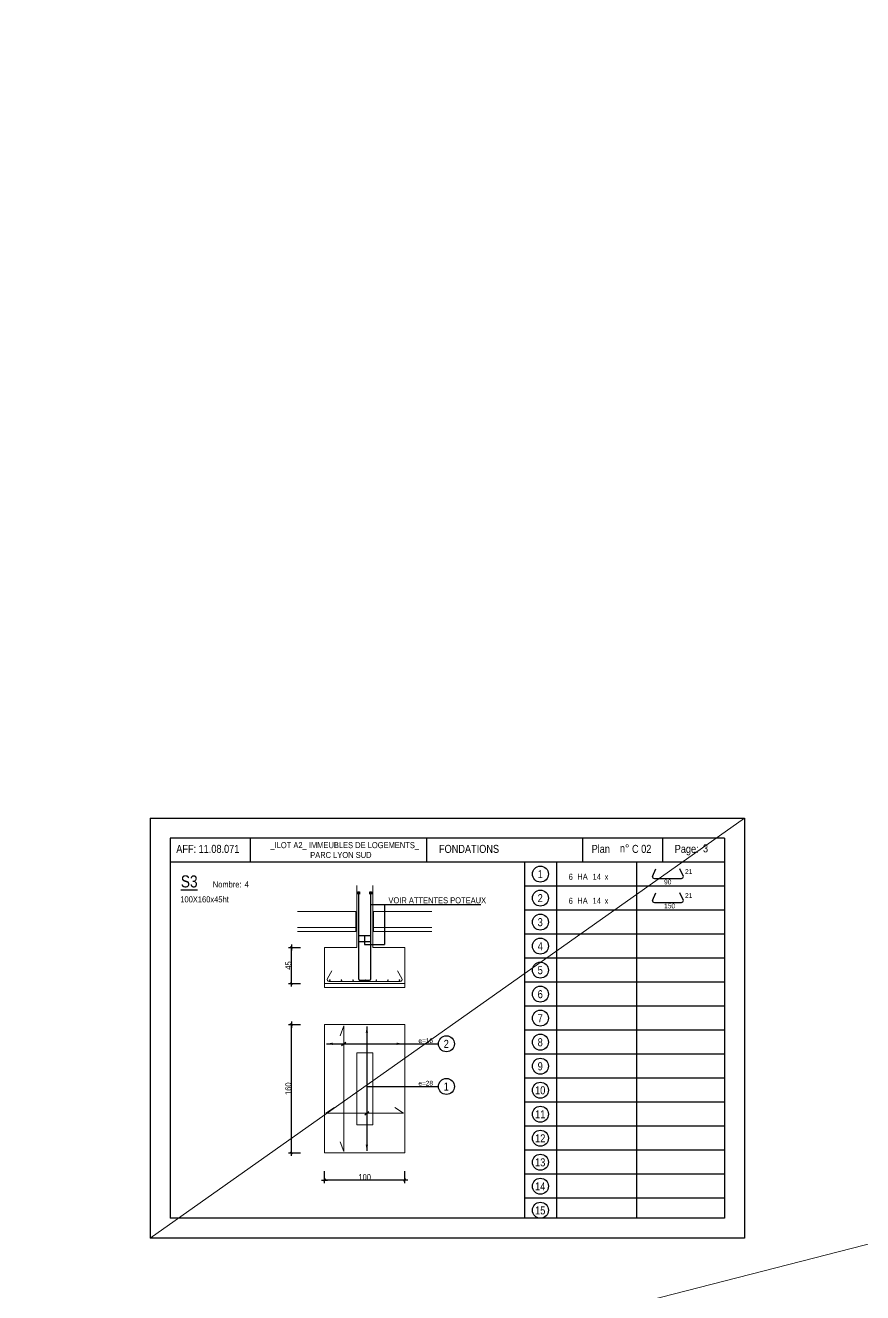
# Model space of a CAD drawing. Header units: centimetres. Extents: x 16433 to 114398, y -50094 to -12305.
# Drawn here: x 84411 to 86503, y -18401 to -15235 of the extents above; entities that cross this region are included whole.
import ezdxf
from ezdxf.enums import TextEntityAlignment as Align

# ---------------------------------------------------------------- set-up
doc = ezdxf.new("R2010")
doc.units = ezdxf.units.CM
doc.header["$LTSCALE"] = 0.5
doc.layers.get('DEFPOINTS').update_dxf_attribs({"linetype": 'CONTINUOUS'})
for name, color, linetype in [('01_cote_gen', 4, 'CONTINUOUS'), ('01_fenetres', 171, 'CONTINUOUS'), ('01_linteaux', 2, 'CONTINUOUS'), ('01_texte', 230, 'CONTINUOUS'), ('AA_COTES', 2, 'CONTINUOUS')]:
    doc.layers.add(name, color=color, linetype=linetype)
doc.layers.add('01_murs_coup', color=5, linetype='CONTINUOUS', lineweight=60)
doc.layers.add('01_sem', color=42, linetype='CONTINUOUS', lineweight=15)
doc.styles.add('STYLE2', font='ARIALN.TTF')
doc.dimstyles.new('JB25', dxfattribs={"dimscale": 0.1, "dimtxt": 150, "dimasz": 15, "dimexe": 0.1, "dimexo": 0.1, "dimgap": 0.09, "dimtad": 1, "dimdec": 1, "dimlfac": 0.5, "dimdsep": 46, "dimtxsty": 'STYLE2', "dimblk1": 'BOND_G', "dimblk2": 'BOND_D', "dimsah": 1, "dimcen": 1.5, "dimdle": 0.01, "dimse1": 1, "dimse2": 1, "dimclrd": 4, "dimclre": 2, "dimclrt": 6, "dimazin": 2, "dimtfac": 2.333333, "dimtdec": 1, "dimtix": 1, "dimtmove": 2, "dimatfit": 3, "dimldrblk": 'BOND_G', "dimfxl": 1, "dimtolj": 1, "dimtzin": 0, "dimarcsym": 0})

# ---------------------------------------------------------------- blocks, each defined once
blk = doc.blocks.new('BOND_G')
at = {"layer": 'AA_COTES', "color": 0}
for p, q in [((5, 0), (-5, 0)), ((1.8, 1.8), (-1.8, -1.8)), ((0, -5), (0, 15))]:
    blk.add_line(p, q, dxfattribs=at)
blk = doc.blocks.new('BOND_D')
at = {"layer": 'AA_COTES', "color": 0}
for p, q in [((5, 0), (-5, 0)), ((-1.8, -1.8), (1.8, 1.8)), ((0, 5), (0, -15))]:
    blk.add_line(p, q, dxfattribs=at)
blk = doc.blocks.new('*D4327')
at = {"layer": '01_cote_gen', "color": 4, "linetype": 'Continuous', "lineweight": -2, "transparency": 16777216}
blk.add_line((85075.8, -18049.7), (85075.8, -17732.7), dxfattribs=at)
at = {"layer": 'DEFPOINTS', "color": 0, "linetype": 'Continuous'}
for p in [(85075.8, -17731.2), (85128.3, -17731.2), (85128.3, -18051.2)]:
    blk.add_point(p, dxfattribs=at)
at = {"layer": '01_cote_gen', "color": 4, "linetype": 'Continuous', "lineweight": -2, "transparency": 16777216, "xscale": 1.5, "yscale": 1.5, "zscale": 1.5}
for name, p, rotation in [('BOND_D', (85075.8, -17731.2), 90), ('BOND_G', (85075.8, -18051.2), 270)]:
    blk.add_blockref(name, p, dxfattribs=dict(at, rotation=rotation))
at = {"layer": '01_cote_gen', "color": 6, "linetype": 'Continuous', "lineweight": 0, "transparency": 16777216, "insert": (85068.1, -17891.2), "char_height": 15, "attachment_point": 5, "rotation": 90, "style": 'STYLE2'}
blk.add_mtext('\\A1;160', dxfattribs=at)
blk = doc.blocks.new('*D4328')
at = {"layer": '01_sem', "color": 4, "lineweight": -2, "ltscale": 7, "transparency": 16777216}
blk.add_line((85357.3, -18119.8), (85160.3, -18119.8), dxfattribs=at)
at = {"layer": 'DEFPOINTS', "color": 0, "ltscale": 7}
for p in [(85158.8, -18051.2), (85358.8, -18051.2), (85158.8, -18119.8)]:
    blk.add_point(p, dxfattribs=at)
at = {"layer": '01_sem', "color": 4, "lineweight": -2, "ltscale": 7, "transparency": 16777216, "xscale": 1.5, "yscale": 1.5, "zscale": 1.5, "rotation": 180}
blk.add_blockref('BOND_D', (85158.8, -18119.8), dxfattribs=at)
at = {"layer": '01_sem', "color": 4, "lineweight": -2, "ltscale": 7, "transparency": 16777216, "xscale": 1.5, "yscale": 1.5, "zscale": 1.5}
blk.add_blockref('BOND_G', (85358.8, -18119.8), dxfattribs=at)
at = {"layer": '01_sem', "color": 6, "lineweight": 0, "ltscale": 7, "transparency": 16777216, "insert": (85258.8, -18112.2), "char_height": 15, "attachment_point": 5, "style": 'STYLE2'}
blk.add_mtext('\\A1;100', dxfattribs=at)
blk = doc.blocks.new('*D4329')
at = {"layer": '01_cote_gen', "color": 4, "linetype": 'Continuous', "lineweight": -2, "transparency": 16777216}
blk.add_line((85075.8, -17626.9), (85075.8, -17539.9), dxfattribs=at)
at = {"layer": 'DEFPOINTS', "color": 0, "linetype": 'Continuous'}
for p in [(85075.8, -17538.4), (85187.1, -17538.4), (85146, -17628.4)]:
    blk.add_point(p, dxfattribs=at)
at = {"layer": '01_cote_gen', "color": 4, "linetype": 'Continuous', "lineweight": -2, "transparency": 16777216, "xscale": 1.5, "yscale": 1.5, "zscale": 1.5}
for name, p, rotation in [('BOND_D', (85075.8, -17538.4), 90), ('BOND_G', (85075.8, -17628.4), 270)]:
    blk.add_blockref(name, p, dxfattribs=dict(at, rotation=rotation))
at = {"layer": '01_cote_gen', "color": 6, "linetype": 'Continuous', "lineweight": 0, "transparency": 16777216, "insert": (85068.1, -17583.4), "char_height": 15, "attachment_point": 5, "rotation": 90, "style": 'STYLE2'}
blk.add_mtext('\\A1;45', dxfattribs=at)

msp = doc.modelspace()

# ---------------------------------------------------------------- linework, layer by layer
at = {"layer": '01_fenetres', "ltscale": 30}
for p, q in [((86157.809, -17264.92), (84772.809, -17264.92)), ((84772.809, -17264.92), (84772.809, -18214.92)), ((84772.809, -17264.92), (84772.809, -18214.92)), ((84772.809, -17264.92), (84772.809, -18214.92)), ((84972.809, -17264.92), (84972.809, -17324.92)), ((85413.482, -17264.92), (85413.482, -17324.92)), ((85803.676, -17324.92), (85803.676, -17264.92)), ((86003.676, -17324.92), (86003.676, -17264.92)), ((86157.809, -17264.92), (86157.809, -18214.92)), ((86157.809, -17324.92), (84772.809, -17324.92)), ((86157.809, -18214.92), (84772.809, -18214.92))]:
    msp.add_line(p, q, dxfattribs=at)
at = {"layer": '01_linteaux', "linetype": 'Continuous'}
for p, q in [((85977.582, -17360.699), (85986.277, -17341.474)), ((86055.165, -17360.699), (86046.47, -17341.474)), ((85982.582, -17365.699), (86050.165, -17365.699)), ((85977.582, -17420.699), (85986.277, -17401.474)), ((86055.165, -17420.699), (86046.47, -17401.474)), ((85982.582, -17425.699), (86050.165, -17425.699))]:
    msp.add_line(p, q, dxfattribs=at)
for centre, start, end in [((85982.582, -17360.699), 180, 270), ((86050.165, -17360.699), 270, 0), ((85982.582, -17420.699), 180, 270), ((86050.165, -17420.699), 270, 0)]:
    msp.add_arc(centre, 5, start, end, dxfattribs=at)
at = {"layer": '01_murs_coup', "linetype": 'Continuous', "lineweight": 0}
for p, q in [((85166.145, -17615.832), (85177.003, -17597.025)), ((85351.485, -17615.832), (85340.626, -17597.025)), ((85170.475, -17623.332), (85347.154, -17623.332)), ((85206.363, -17734.17), (85197.685, -17758.814)), ((85206.363, -17734.17), (85206.363, -18048.17)), ((85161.815, -17952.299), (85183.515, -17937.79)), ((85355.815, -17952.299), (85334.115, -17937.79)), ((85161.815, -17952.299), (85355.815, -17952.299)), ((85206.363, -18048.17), (85197.685, -18023.527))]:
    msp.add_line(p, q, dxfattribs=at)
for centre, start, end in [((85170.475, -17618.332), 150, 270), ((85347.154, -17618.332), 270, 30)]:
    msp.add_arc(centre, 5, start, end, dxfattribs=at)
at = {"layer": '01_sem', "linetype": 'Continuous', "lineweight": 0}
for p, q in [((81329.389, -19608.185), (98401.814, -15234.587)), ((86207.809, -17214.92), (84722.809, -18264.92)), ((85238.815, -17538.421), (85158.815, -17538.421)), ((85358.815, -17538.421), (85278.815, -17538.421))]:
    msp.add_line(p, q, dxfattribs=at)
at = {"layer": '01_sem', "lineweight": 0, "ltscale": 7}
for p, q in [((85238.815, -17538.421), (85238.815, -17383.861)), ((85278.815, -17538.421), (85278.815, -17383.861)), ((85236.815, -17448.421), (85091.274, -17448.421)), ((85236.815, -17448.421), (85236.815, -17498.421)), ((85280.815, -17448.421), (85426.355, -17448.421)), ((85280.815, -17448.421), (85280.815, -17498.421)), ((85236.815, -17488.421), (85091.274, -17488.421)), ((85236.815, -17498.421), (85091.274, -17498.421)), ((85280.815, -17488.421), (85426.355, -17488.421)), ((85280.815, -17498.421), (85426.355, -17498.421)), ((85158.815, -17628.421), (85158.815, -17538.421)), ((85358.815, -17628.421), (85358.815, -17538.421)), ((85158.815, -17628.421), (85358.815, -17628.421)), ((85158.815, -17628.421), (85158.815, -17638.421)), ((85358.815, -17628.421), (85358.815, -17638.421)), ((85158.815, -17638.421), (85358.815, -17638.421)), ((85158.815, -17731.17), (85158.815, -18051.17)), ((85358.815, -17731.17), (85158.815, -17731.17)), ((85358.815, -17731.17), (85358.815, -18051.17)), ((85358.815, -18051.17), (85158.815, -18051.17))]:
    msp.add_line(p, q, dxfattribs=at)
at = {"layer": '01_sem', "color": 2, "lineweight": 0, "ltscale": 7}
msp.add_lwpolyline([(85238.815, -17981.17), (85278.815, -17981.17), (85278.815, -17801.17), (85238.815, -17801.17)], close=True, dxfattribs=at)
at = {"layer": '01_texte', "ltscale": 30}
for p, q in [((84722.809, -17214.92), (84722.809, -18264.92)), ((84722.809, -17214.92), (86207.809, -17214.92)), ((86207.809, -17214.92), (86207.809, -18264.92)), ((86207.809, -17214.92), (86207.809, -18264.92)), ((85657.809, -17324.92), (85657.809, -18214.92)), ((85737.809, -17324.92), (85737.809, -18214.92)), ((85937.809, -17324.92), (85937.809, -18214.92)), ((85241.968, -17405.337), (85241.968, -17399.072)), ((85241.968, -17399.072), (85245.706, -17399.072)), ((85243.815, -17617.654), (85243.815, -17400.421)), ((85245.706, -17399.072), (85245.706, -17405.337)), ((85271.961, -17405.337), (85271.961, -17399.072)), ((85271.961, -17399.072), (85275.699, -17399.072)), ((85273.807, -17617.059), (85273.807, -17400.421)), ((85275.699, -17399.072), (85275.699, -17405.337)), ((86157.809, -17384.92), (85657.809, -17384.92)), ((86157.809, -17444.92), (85657.809, -17444.92)), ((86157.809, -17504.92), (85657.809, -17504.92)), ((86157.809, -17564.92), (85657.809, -17564.92)), ((85258.815, -17620.654), (85246.815, -17620.654)), ((85258.807, -17620.059), (85270.807, -17620.059)), ((86157.809, -17624.92), (85657.809, -17624.92)), ((86157.809, -17684.92), (85657.809, -17684.92)), ((85264.226, -17736.17), (85264.226, -18046.17)), ((86157.809, -17744.92), (85657.809, -17744.92)), ((85163.815, -17779.05), (85443.077, -17779.05)), ((85201.031, -17783.436), (85211.696, -17774.665)), ((86157.809, -17804.92), (85657.809, -17804.92)), ((85264.226, -17885.559), (85443.077, -17885.559)), ((86157.809, -17864.92), (85657.809, -17864.92)), ((85258.893, -17956.684), (85269.558, -17947.913)), ((86157.809, -17924.92), (85657.809, -17924.92)), ((86157.809, -17984.92), (85657.809, -17984.92)), ((86157.809, -18044.92), (85657.809, -18044.92)), ((86157.809, -18104.92), (85657.809, -18104.92)), ((86157.809, -18164.92), (85657.809, -18164.92)), ((86207.809, -18264.92), (84722.809, -18264.92))]:
    msp.add_line(p, q, dxfattribs=at)
at = {"layer": '01_texte'}
for p, q in [((85273.807, -17430.813), (85548.669, -17430.813)), ((85308.332, -17430.813), (85308.332, -17530.612)), ((85243.815, -17508.421), (85273.807, -17508.421)), ((85258.681, -17508.421), (85258.681, -17530.612)), ((85243.815, -17523.421), (85273.807, -17523.421)), ((85258.681, -17530.612), (85308.332, -17530.612))]:
    msp.add_line(p, q, dxfattribs=at)
at = {"layer": '01_texte', "ltscale": 30, "const_width": 2, "flags": 128}
for points in [[(85172.756, -17620.106, -1), (85170.756, -17620.106, -1)], [(85172.756, -17620.106, -1), (85170.756, -17620.106, -1)], [(85201.756, -17620.106, -1), (85199.756, -17620.106, -1)], [(85230.756, -17620.106, -1), (85228.756, -17620.106, -1)], [(85261.276, -17620.106, -1), (85259.276, -17620.106, -1)], [(85286.873, -17620.106, 1), (85288.873, -17620.106, 1)], [(85315.873, -17620.106, 1), (85317.873, -17620.106, 1)], [(85344.873, -17620.106, 1), (85346.873, -17620.106, 1)], [(85344.873, -17620.106, 1), (85346.873, -17620.106, 1)]]:
    msp.add_lwpolyline(points, format="xyb", close=True, dxfattribs=at)
at = {"layer": '01_texte'}
for centre in [(85697.809, -17354.92), (85697.809, -17414.92), (85697.809, -17474.92), (85697.809, -17534.92), (85697.809, -17594.92), (85697.809, -17654.92), (85697.809, -17714.92), (85463.077, -17779.05), (85697.809, -17774.92), (85697.809, -17834.92), (85463.077, -17885.559), (85697.809, -17894.92), (85697.809, -17954.92), (85697.809, -18014.92), (85697.809, -18074.92), (85697.809, -18134.92), (85697.809, -18194.92)]:
    msp.add_circle(centre, 20, dxfattribs=at)
at = {"layer": '01_texte', "ltscale": 30}
for centre, start, end in [((85246.815, -17617.654), 180, 270), ((85270.807, -17617.059), 270, 0)]:
    msp.add_arc(centre, 3, start, end, dxfattribs=at)
for points in [[(85264.226, -17736.17), (85261.277, -17751.532), (85264.226, -17751.532)], [(85264.226, -17736.17), (85267.174, -17751.532), (85264.226, -17751.532)], [(85163.815, -17779.05), (85179.177, -17776.102), (85179.177, -17779.05)], [(85163.815, -17779.05), (85179.177, -17781.999), (85179.177, -17779.05)], [(85353.815, -17779.05), (85338.453, -17776.102), (85338.453, -17779.05)], [(85353.815, -17779.05), (85338.453, -17781.999), (85338.453, -17779.05)], [(85264.226, -18046.17), (85261.277, -18030.808), (85264.226, -18030.808)], [(85264.226, -18046.17), (85267.174, -18030.808), (85264.226, -18030.808)]]:
    msp.add_solid(points, dxfattribs=at)

# ---------------------------------------------------------------- texts
at = {"layer": '01_texte', "style": 'STYLE2'}
for s, height, p in [('AFF:', 20, (84788.105, -17302.071)), ('11.08.071', 20, (84843.769, -17302.071)), ('_ILOT A2_ IMMEUBLES DE LOGEMENTS_  ', 15, (85023.252, -17290.204)), ('FONDATIONS', 20, (85444.427, -17302.071)), ('Plan', 20, (85825.721, -17302.071)), ('n%%D', 20, (85896.407, -17300.629)), ('C 02', 20, (85926.75, -17302.071)), ('Page:', 20, (86033.39, -17302.071)), ('3', 20, (86104.075, -17300.629)), ('PARC LYON SUD', 15, (85122.668, -17314.704)), ('21', 12, (86059.151, -17354.744)), ('%%US3', 30, (84799.386, -17388.311)), ('Nombre:', 15, (84879.198, -17388.311)), ('4', 15, (84958.821, -17388.311)), ('HA', 15, (85790.1, -17369.322)), ('14', 15, (85828.268, -17369.322)), ('x', 15, (85858.368, -17369.322)), ('90', 12, (86006.951, -17380.59)), ('100X160x45ht', 15, (84798.137, -17425.709)), ('VOIR ATTENTES POTEAUX', 15, (85318.115, -17428.037)), ('21', 12, (86059.151, -17414.744)), ('HA', 15, (85790.1, -17429.322)), ('14', 15, (85828.268, -17429.322)), ('x', 15, (85858.368, -17429.322)), ('150', 12, (86006.951, -17440.59)), ('e= ', 12, (85393.092, -17776.992)), ('16', 12, (85411.254, -17776.992)), ('e= ', 12, (85393.092, -17883.501)), ('28', 12, (85411.254, -17883.501))]:
    msp.add_text(s, height=height, dxfattribs=at).set_placement(p)
for s, p in [('1', (85697.405, -17355.146)), ('2', (85697.405, -17415.146)), ('3', (85697.405, -17475.146)), ('4', (85697.405, -17535.146)), ('5', (85697.405, -17595.146)), ('6', (85697.405, -17655.146)), ('7', (85697.405, -17715.146)), ('2', (85462.674, -17779.276)), ('8', (85697.405, -17775.146)), ('9', (85697.405, -17835.146)), ('1', (85462.674, -17885.785)), ('10', (85697.405, -17895.146)), ('11', (85697.405, -17955.146)), ('12', (85697.405, -18015.146)), ('13', (85697.405, -18075.146)), ('14', (85697.405, -18135.146)), ('15', (85697.405, -18195.146))]:
    msp.add_text(s, height=20, dxfattribs=at).set_placement(p, align=Align.MIDDLE_CENTER)
for p in [(85778.898, -17369.322), (85778.898, -17429.322)]:
    msp.add_text('6', height=15, dxfattribs=at).set_placement(p, align=Align.RIGHT)

# ---------------------------------------------------------------- dimensions: what is measured, and where the dimension line sits
at = {"layer": '01_cote_gen', "linetype": 'Continuous', "lineweight": 0}
for base, p1, p2, picture, middle in [((85075.774, -17538.421), (85145.985, -17628.421), (85187.068, -17538.421), '*D4329', (85068.137, -17583.421)), ((85075.774, -17731.17), (85128.256, -18051.17), (85128.256, -17731.17), '*D4327', (85068.106, -17891.17))]:
    dim = msp.add_linear_dim(base=base, p1=p1, p2=p2, angle=90, dimstyle='JB25', dxfattribs=at)
    dim.commit()
    dim.dimension.update_dxf_attribs({"geometry": picture, "text_midpoint": middle})
at = {"layer": '01_sem', "lineweight": 0, "ltscale": 7}
dim = msp.add_linear_dim(base=(85158.815, -18119.834), p1=(85358.815, -18051.17), p2=(85158.815, -18051.17), dimstyle='JB25', dxfattribs=at)
dim.commit()
dim.dimension.update_dxf_attribs({"geometry": '*D4328', "text_midpoint": (85258.815, -18112.166)})

doc.saveas('drawing.dxf')
